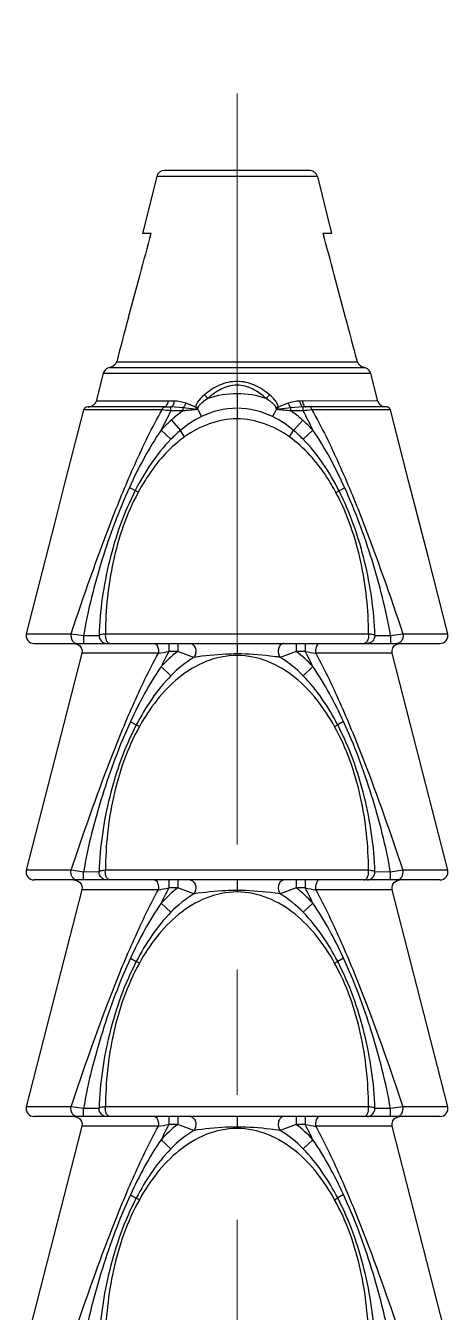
# Model space of a CAD drawing. Header units: millimetres. Extents: x 14295 to 15136, y 4961 to 5556.
# Drawn here: x 14714.37 to 14719.73, y 5360.42 to 5376.74 of the extents above; entities that cross this region are included whole.
import ezdxf

# ---------------------------------------------------------------- set-up
doc = ezdxf.new("R2010")
doc.units = ezdxf.units.MM
doc.linetypes.add('CENTER2', pattern=[28.575, 19.05, -3.175, 3.175, -3.175])
doc.linetypes.add('CENTERX2', pattern=[101.6, 63.5, -12.7, 12.7, -12.7])
doc.layers.add('CENTER', color=1, linetype='CENTERX2', lineweight=15)

msp = doc.modelspace()

# ---------------------------------------------------------------- linework, layer by layer
at = {"linetype": 'Continuous'}
for p, q in [((14717.968, 5374.906), (14716.124, 5374.906)), ((14716.027, 5374.83), (14715.846, 5374.106)), ((14718.065, 5374.83), (14716.027, 5374.83)), ((14718.065, 5374.83), (14718.246, 5374.106)), ((14715.955, 5374.106), (14715.846, 5374.106)), ((14718.246, 5374.106), (14718.137, 5374.106)), ((14715.813, 5373.583), (14715.667, 5373.041)), ((14718.424, 5373.041), (14718.279, 5373.583)), ((14715.472, 5372.418), (14715.434, 5372.405)), ((14715.434, 5372.405), (14718.658, 5372.405)), ((14715.502, 5372.445), (14715.472, 5372.418)), ((14715.519, 5372.479), (14715.502, 5372.445)), ((14715.519, 5372.479), (14718.573, 5372.479)), ((14718.59, 5372.445), (14718.573, 5372.479)), ((14718.619, 5372.418), (14718.59, 5372.445)), ((14718.658, 5372.405), (14718.619, 5372.418)), ((14715.349, 5372.33), (14715.258, 5371.981)), ((14718.743, 5372.33), (14715.349, 5372.33)), ((14718.833, 5371.981), (14718.743, 5372.33)), ((14716.676, 5372.012), (14716.632, 5372.061)), ((14717.046, 5372.074), (14717.046, 5371.754)), ((14717.416, 5372.012), (14717.46, 5372.061)), ((14715.152, 5371.906), (14715.137, 5371.904)), ((14716.12, 5371.906), (14715.152, 5371.906)), ((14715.258, 5371.981), (14715.245, 5371.951)), ((14716.169, 5371.981), (14715.258, 5371.981)), ((14716.12, 5371.906), (14716.172, 5371.906)), ((14716.249, 5371.981), (14716.169, 5371.981)), ((14716.172, 5371.906), (14716.207, 5371.906)), ((14716.207, 5371.856), (14716.207, 5371.906)), ((14716.364, 5371.896), (14716.207, 5371.906)), ((14716.364, 5371.856), (14716.364, 5371.896)), ((14716.536, 5371.872), (14716.364, 5371.896)), ((14716.522, 5371.898), (14716.535, 5371.879)), ((14716.552, 5371.9), (14716.539, 5371.873)), ((14717.549, 5371.878), (14717.54, 5371.9)), ((14717.728, 5371.896), (14717.553, 5371.873)), ((14717.556, 5371.879), (14717.569, 5371.898)), ((14717.884, 5371.906), (14717.728, 5371.896)), ((14717.728, 5371.856), (14717.728, 5371.896)), ((14717.876, 5371.982), (14717.842, 5371.981)), ((14718.833, 5371.981), (14717.876, 5371.982)), ((14717.884, 5371.856), (14717.884, 5371.906)), ((14717.919, 5371.906), (14717.884, 5371.906)), ((14718.942, 5371.906), (14717.919, 5371.906)), ((14718.847, 5371.951), (14718.833, 5371.981)), ((14718.933, 5371.906), (14718.902, 5371.911)), ((14715.099, 5371.868), (14714.864, 5370.953)), ((14715.11, 5371.888), (14715.099, 5371.868)), ((14716.096, 5371.868), (14715.099, 5371.868)), ((14716.364, 5371.856), (14716.207, 5371.856)), ((14716.213, 5371.739), (14716.328, 5371.608)), ((14716.535, 5371.879), (14716.537, 5371.873)), ((14716.549, 5371.873), (14716.536, 5371.872)), ((14716.549, 5371.873), (14716.595, 5371.783)), ((14717.542, 5371.871), (14717.497, 5371.783)), ((14717.549, 5371.878), (14717.542, 5371.871)), ((14717.553, 5371.873), (14717.549, 5371.878)), ((14717.553, 5371.873), (14717.556, 5371.879)), ((14717.884, 5371.856), (14717.728, 5371.856)), ((14717.879, 5371.739), (14717.764, 5371.608)), ((14718.992, 5371.868), (14717.995, 5371.868)), ((14718.992, 5371.868), (14718.982, 5371.888)), ((14719.227, 5370.953), (14718.992, 5371.868)), ((14716.083, 5371.612), (14716.208, 5371.497)), ((14716.381, 5371.526), (14716.328, 5371.608)), ((14717.71, 5371.526), (14717.764, 5371.608)), ((14718.009, 5371.612), (14717.884, 5371.497)), ((14714.864, 5370.953), (14714.734, 5370.446)), ((14719.469, 5370.007), (14719.227, 5370.953)), ((14715.681, 5370.885), (14715.754, 5370.845)), ((14715.792, 5370.824), (14715.754, 5370.845)), ((14718.301, 5370.82), (14718.34, 5370.841)), ((14718.412, 5370.881), (14718.34, 5370.841)), ((14714.734, 5370.446), (14714.373, 5369.03)), ((14719.718, 5369.03), (14719.469, 5370.007)), ((14714.373, 5369.03), (14714.942, 5369.03)), ((14714.942, 5369.03), (14715.099, 5369.006)), ((14715.099, 5369.006), (14715.297, 5369.009)), ((14715.099, 5369.006), (14715.099, 5368.906)), ((14715.377, 5369.03), (14718.714, 5369.03)), ((14718.795, 5369.009), (14718.993, 5369.006)), ((14718.993, 5369.006), (14718.992, 5368.906)), ((14718.993, 5369.006), (14719.149, 5369.03)), ((14719.149, 5369.03), (14719.718, 5369.03)), ((14714.472, 5368.906), (14719.62, 5368.906)), ((14714.977, 5368.906), (14715.014, 5368.899)), ((14715.014, 5368.899), (14715.046, 5368.88)), ((14715.046, 5368.88), (14715.069, 5368.852)), ((14715.069, 5368.852), (14715.08, 5368.817)), ((14715.08, 5368.817), (14715.077, 5368.782)), ((14716.181, 5368.906), (14716.181, 5368.806)), ((14716.294, 5368.806), (14716.181, 5368.806)), ((14716.294, 5368.906), (14716.294, 5368.806)), ((14716.498, 5368.73), (14716.294, 5368.806)), ((14717.046, 5368.906), (14717.046, 5368.754)), ((14717.797, 5368.806), (14717.594, 5368.73)), ((14717.797, 5368.906), (14717.797, 5368.806)), ((14717.911, 5368.806), (14717.797, 5368.806)), ((14717.911, 5368.906), (14717.911, 5368.806)), ((14719.012, 5368.817), (14719.023, 5368.852)), ((14719.014, 5368.782), (14719.012, 5368.817)), ((14719.023, 5368.852), (14719.045, 5368.88)), ((14719.045, 5368.88), (14719.077, 5368.899)), ((14719.077, 5368.899), (14719.114, 5368.906)), ((14715.077, 5368.782), (14714.849, 5367.893)), ((14716.048, 5368.782), (14715.077, 5368.782)), ((14719.014, 5368.782), (14718.044, 5368.782)), ((14719.243, 5367.893), (14719.014, 5368.782)), ((14716.083, 5368.612), (14716.208, 5368.497)), ((14718.009, 5368.612), (14717.884, 5368.497)), ((14714.849, 5367.893), (14714.373, 5366.03)), ((14715.694, 5367.914), (14715.768, 5367.872)), ((14715.807, 5367.851), (14715.768, 5367.872)), ((14718.284, 5367.851), (14718.323, 5367.873)), ((14718.397, 5367.915), (14718.323, 5367.873)), ((14719.718, 5366.03), (14719.243, 5367.893)), ((14714.942, 5366.03), (14714.373, 5366.03)), ((14715.099, 5366.006), (14714.942, 5366.03)), ((14718.714, 5366.03), (14715.377, 5366.03)), ((14719.149, 5366.03), (14718.993, 5366.006)), ((14719.718, 5366.03), (14719.149, 5366.03)), ((14719.62, 5365.906), (14714.472, 5365.906)), ((14714.977, 5365.906), (14715.014, 5365.899)), ((14715.014, 5365.899), (14715.046, 5365.88)), ((14715.046, 5365.88), (14715.069, 5365.852)), ((14715.297, 5366.009), (14715.099, 5366.006)), ((14715.099, 5365.906), (14715.099, 5366.006)), ((14716.181, 5365.906), (14716.181, 5365.806)), ((14716.294, 5365.906), (14716.294, 5365.806)), ((14717.046, 5365.906), (14717.046, 5365.754)), ((14717.797, 5365.906), (14717.797, 5365.806)), ((14717.911, 5365.906), (14717.911, 5365.806)), ((14718.993, 5366.006), (14718.795, 5366.009)), ((14718.992, 5365.906), (14718.993, 5366.006)), ((14719.023, 5365.852), (14719.045, 5365.88)), ((14719.045, 5365.88), (14719.077, 5365.899)), ((14719.077, 5365.899), (14719.114, 5365.906)), ((14715.077, 5365.782), (14714.849, 5364.893)), ((14715.069, 5365.852), (14715.08, 5365.817)), ((14715.08, 5365.817), (14715.077, 5365.782)), ((14716.048, 5365.782), (14715.077, 5365.782)), ((14716.294, 5365.806), (14716.181, 5365.806)), ((14716.498, 5365.73), (14716.294, 5365.806)), ((14717.797, 5365.806), (14717.594, 5365.73)), ((14717.911, 5365.806), (14717.797, 5365.806)), ((14719.014, 5365.782), (14718.044, 5365.782)), ((14719.012, 5365.817), (14719.023, 5365.852)), ((14719.014, 5365.782), (14719.012, 5365.817)), ((14719.243, 5364.893), (14719.014, 5365.782)), ((14716.083, 5365.612), (14716.208, 5365.497)), ((14718.009, 5365.612), (14717.884, 5365.497)), ((14714.849, 5364.893), (14714.373, 5363.03)), ((14715.694, 5364.914), (14715.768, 5364.872)), ((14718.397, 5364.915), (14718.323, 5364.873)), ((14719.718, 5363.03), (14719.243, 5364.893)), ((14715.807, 5364.851), (14715.768, 5364.872)), ((14718.284, 5364.851), (14718.323, 5364.873)), ((14714.942, 5363.03), (14714.373, 5363.03)), ((14715.099, 5363.006), (14714.942, 5363.03)), ((14715.297, 5363.009), (14715.099, 5363.006)), ((14715.099, 5362.906), (14715.099, 5363.006)), ((14718.714, 5363.03), (14715.377, 5363.03)), ((14718.993, 5363.006), (14718.795, 5363.009)), ((14718.992, 5362.906), (14718.993, 5363.006)), ((14719.149, 5363.03), (14718.993, 5363.006)), ((14719.718, 5363.03), (14719.149, 5363.03)), ((14719.62, 5362.906), (14714.472, 5362.906)), ((14715.077, 5362.782), (14714.849, 5361.893)), ((14714.977, 5362.906), (14715.014, 5362.899)), ((14715.014, 5362.899), (14715.046, 5362.88)), ((14715.046, 5362.88), (14715.069, 5362.852)), ((14715.069, 5362.852), (14715.08, 5362.817)), ((14715.08, 5362.817), (14715.077, 5362.782)), ((14716.048, 5362.782), (14715.077, 5362.782)), ((14716.181, 5362.906), (14716.181, 5362.806)), ((14716.294, 5362.806), (14716.181, 5362.806)), ((14716.294, 5362.906), (14716.294, 5362.806)), ((14716.498, 5362.73), (14716.294, 5362.806)), ((14717.046, 5362.906), (14717.046, 5362.754)), ((14717.797, 5362.806), (14717.594, 5362.73)), ((14717.797, 5362.906), (14717.797, 5362.806)), ((14717.911, 5362.806), (14717.797, 5362.806)), ((14717.911, 5362.906), (14717.911, 5362.806)), ((14719.014, 5362.782), (14718.044, 5362.782)), ((14719.012, 5362.817), (14719.023, 5362.852)), ((14719.014, 5362.782), (14719.012, 5362.817)), ((14719.243, 5361.893), (14719.014, 5362.782)), ((14719.023, 5362.852), (14719.045, 5362.88)), ((14719.045, 5362.88), (14719.077, 5362.899)), ((14719.077, 5362.899), (14719.114, 5362.906)), ((14716.083, 5362.612), (14716.208, 5362.497)), ((14718.009, 5362.612), (14717.884, 5362.497)), ((14714.849, 5361.893), (14714.373, 5360.03)), ((14715.694, 5361.914), (14715.768, 5361.872)), ((14715.807, 5361.851), (14715.768, 5361.872)), ((14718.284, 5361.851), (14718.323, 5361.873)), ((14718.397, 5361.915), (14718.323, 5361.873)), ((14719.718, 5360.03), (14719.243, 5361.893))]:
    msp.add_line(p, q, dxfattribs=at)
for centre, radius, start, end in [((14716.124, 5374.806), 0.1, 90, 165.9638), ((14717.968, 5374.806), 0.1, 14.0362, 90), ((14822.95, 5344.698), 110.963, 164.63163, 164.91136), ((14611.142, 5344.698), 110.963, 15.08864, 15.36837), ((14924.544, 5317.508), 216.132, 165.11143, 165.26545), ((14509.548, 5317.508), 216.132, 14.73455, 14.88857), ((14715.149, 5371.854), 0.0519, 113.812, 130.8792), ((14715.149, 5371.853), 0.053, 103.8607, 113.7464), ((14715.158, 5372.013), 0.108, 270.0554, 287.3536), ((14715.158, 5372.012), 0.106, 287.4371, 298.9966), ((14715.159, 5372.01), 0.104, 299.0068, 306.5875), ((14715.16, 5372.009), 0.103, 306.6019, 319.3913), ((14715.162, 5372.007), 0.0998, 319.4229, 326.016), ((14716.586, 5371.162), 0.739, 92.612, 94.8961), ((14717.506, 5371.162), 0.739, 85.092, 87.3763), ((14718.93, 5372.007), 0.1, 214.0021, 220.5838), ((14718.932, 5372.009), 0.103, 220.6152, 233.3782), ((14718.933, 5372.01), 0.104, 233.3855, 252.6768), ((14718.942, 5371.853), 0.0532, 66.2622, 89.9299), ((14718.942, 5371.854), 0.0519, 49.1208, 66.197), ((14715.148, 5371.855), 0.0502, 130.94, 139.6072), ((14721.873, 5368.813), 6.431, 151.7629, 154.2058), ((14717.354, 5370.444), 1.726, 131.3853, 137.4336), ((14711.831, 5332.275), 39.822, 83.6909, 83.8517), ((14717.211, 5370.607), 1.51, 124.157, 131.399), ((14718.388, 5351.565), 20.392, 95.2126, 95.6987), ((14717.607, 5371.195), 0.686, 94.1991, 94.8086), ((14715.725, 5351.797), 20.158, 84.2992, 84.7992), ((14716.88, 5370.606), 1.51, 48.6001, 55.8423), ((14716.737, 5370.444), 1.726, 42.5661, 48.6134), ((14722.271, 5332.182), 39.916, 96.1493, 96.3097), ((14712.219, 5368.813), 6.431, 25.7935, 28.2366), ((14718.943, 5371.855), 0.0503, 40.4205, 49.0657), ((14717.362, 5370.373), 1.611, 129.9391, 135.7752), ((14716.729, 5370.373), 1.611, 44.2243, 50.0599), ((14712.364, 5389.352), 20.898, 280.1532, 280.5237), ((14722.101, 5365.699), 6.686, 152.3123, 154.1767), ((14711.993, 5365.701), 6.683, 25.8231, 27.6883), ((14721.883, 5390.206), 21.766, 259.4843, 259.84), ((14712.364, 5386.352), 20.898, 280.1532, 280.5237), ((14722.101, 5362.699), 6.686, 152.3123, 154.1767), ((14711.993, 5362.701), 6.683, 25.8231, 27.6883), ((14721.883, 5387.206), 21.766, 259.4843, 259.84), ((14712.347, 5383.444), 20.991, 280.154, 280.5229), ((14722.11, 5359.695), 6.695, 152.3134, 154.1752), ((14711.973, 5359.69), 6.705, 25.8267, 27.6858), ((14721.954, 5384.592), 22.159, 259.4861, 259.8356)]:
    msp.add_arc(centre, radius, start, end, dxfattribs=at)
for points, knots in [([(14715.434, 5372.405), (14715.414, 5372.402), (14715.376, 5372.385), (14715.354, 5372.349), (14715.349, 5372.33)], [0, 0, 0, 0, 0.500453, 1, 1, 1, 1]), ([(14718.743, 5372.33), (14718.738, 5372.349), (14718.715, 5372.385), (14718.677, 5372.402), (14718.658, 5372.405)], [0, 0, 0, 0, 0.499547, 1, 1, 1, 1]), ([(14717.46, 5372.061), (14717.401, 5372.108), (14717.273, 5372.193), (14717.046, 5372.248), (14716.818, 5372.193), (14716.691, 5372.108), (14716.632, 5372.061)], [0, 0, 0, 0, 0.25038, 0.499993, 0.749644, 1, 1, 1, 1]), ([(14716.632, 5372.061), (14716.606, 5372.039), (14716.569, 5372.004), (14716.533, 5371.948), (14716.522, 5371.915), (14716.522, 5371.898)], [0, 0, 0, 0, 0.503093, 0.754109, 1, 1, 1, 1]), ([(14717.416, 5372.012), (14717.365, 5372.058), (14717.253, 5372.142), (14717.046, 5372.201), (14716.838, 5372.142), (14716.727, 5372.058), (14716.676, 5372.012)], [0, 0, 0, 0, 0.250554, 0.499989, 0.749469, 1, 1, 1, 1]), ([(14717.569, 5371.898), (14717.569, 5371.915), (14717.558, 5371.948), (14717.522, 5372.004), (14717.486, 5372.039), (14717.46, 5372.061)], [0, 0, 0, 0, 0.245916, 0.496931, 1, 1, 1, 1]), ([(14716.096, 5371.868), (14716.097, 5371.873), (14716.099, 5371.887), (14716.11, 5371.907), (14716.12, 5371.906)], [0, 0, 0, 0, 0.34432, 1, 1, 1, 1]), ([(14716.169, 5371.981), (14716.168, 5371.971), (14716.163, 5371.943), (14716.143, 5371.906), (14716.123, 5371.906)], [0, 0, 0, 0, 0.338143, 1, 1, 1, 1]), ([(14716.249, 5371.981), (14716.246, 5371.963), (14716.24, 5371.935), (14716.219, 5371.908), (14716.207, 5371.906)], [0, 0, 0, 0, 0.60978, 1, 1, 1, 1]), ([(14716.397, 5371.953), (14716.395, 5371.948), (14716.386, 5371.927), (14716.375, 5371.908), (14716.364, 5371.896)], [0, 0, 0, 0, 0.278241, 1, 1, 1, 1]), ([(14716.676, 5372.012), (14716.651, 5371.998), (14716.616, 5371.974), (14716.575, 5371.936), (14716.556, 5371.914), (14716.552, 5371.9)], [0, 0, 0, 0, 0.501674, 0.752327, 1, 1, 1, 1]), ([(14717.54, 5371.9), (14717.535, 5371.914), (14717.516, 5371.936), (14717.475, 5371.974), (14717.44, 5371.998), (14717.416, 5372.012)], [0, 0, 0, 0, 0.247693, 0.498342, 1, 1, 1, 1]), ([(14717.694, 5371.953), (14717.696, 5371.948), (14717.705, 5371.927), (14717.717, 5371.908), (14717.728, 5371.896)], [0, 0, 0, 0, 0.278231, 1, 1, 1, 1]), ([(14717.842, 5371.981), (14717.845, 5371.963), (14717.852, 5371.935), (14717.873, 5371.908), (14717.884, 5371.906)], [0, 0, 0, 0, 0.609765, 1, 1, 1, 1]), ([(14717.876, 5371.981), (14717.878, 5371.963), (14717.883, 5371.933), (14717.908, 5371.906), (14717.92, 5371.906)], [0, 0, 0, 0, 0.620702, 1, 1, 1, 1]), ([(14717.995, 5371.868), (14717.995, 5371.873), (14717.992, 5371.887), (14717.982, 5371.906), (14717.972, 5371.906)], [0, 0, 0, 0, 0.338292, 1, 1, 1, 1]), ([(14714.942, 5369.03), (14715.104, 5369.515), (14715.357, 5370.24), (14715.745, 5371.185), (14715.969, 5371.646), (14716.096, 5371.868)], [0, 0, 0, 0, 0.500017, 0.750019, 1, 1, 1, 1]), ([(14717.046, 5371.754), (14716.927, 5371.754), (14716.688, 5371.71), (14716.477, 5371.595), (14716.381, 5371.526)], [0, 0, 0, 0, 0.50067, 1, 1, 1, 1]), ([(14717.71, 5371.526), (14717.614, 5371.595), (14717.403, 5371.71), (14717.164, 5371.754), (14717.046, 5371.754)], [0, 0, 0, 0, 0.499289, 1, 1, 1, 1]), ([(14717.995, 5371.868), (14718.122, 5371.646), (14718.346, 5371.185), (14718.735, 5370.24), (14718.987, 5369.515), (14719.149, 5369.03)], [0, 0, 0, 0, 0.249981, 0.499983, 1, 1, 1, 1]), ([(14716.381, 5371.526), (14716.319, 5371.482), (14716.082, 5371.284), (14715.901, 5371.027), (14715.792, 5370.824)], [0, 0, 0, 0, 0.250134, 1, 1, 1, 1]), ([(14718.301, 5370.82), (14718.264, 5370.889), (14718.108, 5371.154), (14717.898, 5371.392), (14717.71, 5371.526)], [0, 0, 0, 0, 0.25174, 1, 1, 1, 1]), ([(14715.681, 5370.885), (14715.545, 5370.586), (14715.373, 5370.122), (14715.195, 5369.49), (14715.126, 5369.168), (14715.099, 5369.006)], [0, 0, 0, 0, 0.499923, 0.749959, 1, 1, 1, 1]), ([(14715.754, 5370.845), (14715.609, 5370.561), (14715.45, 5370.106), (14715.329, 5369.483), (14715.301, 5369.167), (14715.297, 5369.009)], [0, 0, 0, 0, 0.501438, 0.751196, 1, 1, 1, 1]), ([(14715.792, 5370.824), (14715.644, 5370.548), (14715.442, 5369.954), (14715.379, 5369.335), (14715.377, 5369.03)], [0, 0, 0, 0, 0.505865, 1, 1, 1, 1]), ([(14718.714, 5369.03), (14718.713, 5369.335), (14718.65, 5369.953), (14718.448, 5370.545), (14718.301, 5370.82)], [0, 0, 0, 0, 0.494105, 1, 1, 1, 1]), ([(14718.795, 5369.009), (14718.791, 5369.166), (14718.762, 5369.482), (14718.642, 5370.104), (14718.483, 5370.558), (14718.34, 5370.841)], [0, 0, 0, 0, 0.248846, 0.498623, 1, 1, 1, 1]), ([(14718.993, 5369.006), (14718.966, 5369.168), (14718.896, 5369.489), (14718.719, 5370.12), (14718.548, 5370.583), (14718.412, 5370.881)], [0, 0, 0, 0, 0.250053, 0.500093, 1, 1, 1, 1]), ([(14714.373, 5369.03), (14714.366, 5369.002), (14714.38, 5368.934), (14714.442, 5368.906), (14714.472, 5368.906)], [0, 0, 0, 0, 0.499383, 1, 1, 1, 1]), ([(14714.942, 5369.03), (14714.937, 5369.002), (14714.943, 5368.955), (14714.98, 5368.914), (14715.006, 5368.906), (14715.017, 5368.906)], [0, 0, 0, 0, 0.538284, 0.780812, 1, 1, 1, 1]), ([(14715.297, 5369.009), (14715.296, 5368.983), (14715.317, 5368.928), (14715.371, 5368.906), (14715.397, 5368.906)], [0, 0, 0, 0, 0.500092, 1, 1, 1, 1]), ([(14715.297, 5369.009), (14715.298, 5369.012), (14715.306, 5369.017), (14715.332, 5369.025), (14715.358, 5369.028), (14715.377, 5369.03)], [0, 0, 0, 0, 0.106556, 0.309329, 1, 1, 1, 1]), ([(14715.377, 5369.03), (14715.375, 5369.015), (14715.375, 5368.986), (14715.385, 5368.946), (14715.406, 5368.915), (14715.427, 5368.906), (14715.437, 5368.906)], [0, 0, 0, 0, 0.296597, 0.576252, 0.810497, 1, 1, 1, 1]), ([(14718.714, 5369.03), (14718.716, 5369.015), (14718.717, 5368.986), (14718.706, 5368.946), (14718.686, 5368.915), (14718.664, 5368.906), (14718.655, 5368.906)], [0, 0, 0, 0, 0.296597, 0.576252, 0.810497, 1, 1, 1, 1]), ([(14718.795, 5369.009), (14718.795, 5368.983), (14718.775, 5368.928), (14718.721, 5368.906), (14718.695, 5368.906)], [0, 0, 0, 0, 0.500092, 1, 1, 1, 1]), ([(14718.714, 5369.03), (14718.734, 5369.028), (14718.759, 5369.025), (14718.785, 5369.017), (14718.794, 5369.012), (14718.795, 5369.009)], [0, 0, 0, 0, 0.690603, 0.893411, 1, 1, 1, 1]), ([(14719.149, 5369.03), (14719.155, 5369.002), (14719.148, 5368.955), (14719.111, 5368.914), (14719.086, 5368.906), (14719.074, 5368.906)], [0, 0, 0, 0, 0.538284, 0.780812, 1, 1, 1, 1]), ([(14719.62, 5368.906), (14719.649, 5368.906), (14719.711, 5368.934), (14719.726, 5369.002), (14719.718, 5369.03)], [0, 0, 0, 0, 0.500617, 1, 1, 1, 1]), ([(14716, 5368.906), (14716.018, 5368.906), (14716.041, 5368.87), (14716.049, 5368.826), (14716.05, 5368.796), (14716.048, 5368.782)], [0, 0, 0, 0, 0.385908, 0.681823, 1, 1, 1, 1]), ([(14716.45, 5368.906), (14716.465, 5368.906), (14716.498, 5368.89), (14716.523, 5368.84), (14716.525, 5368.782), (14716.51, 5368.745), (14716.498, 5368.73)], [0, 0, 0, 0, 0.210164, 0.462468, 0.740447, 1, 1, 1, 1]), ([(14717.641, 5368.906), (14717.626, 5368.906), (14717.593, 5368.89), (14717.569, 5368.84), (14717.566, 5368.782), (14717.582, 5368.745), (14717.594, 5368.73)], [0, 0, 0, 0, 0.210207, 0.462497, 0.740449, 1, 1, 1, 1]), ([(14718.091, 5368.906), (14718.073, 5368.906), (14718.05, 5368.87), (14718.042, 5368.826), (14718.042, 5368.796), (14718.044, 5368.782)], [0, 0, 0, 0, 0.385908, 0.681823, 1, 1, 1, 1]), ([(14714.942, 5366.03), (14715.099, 5366.499), (14715.343, 5367.201), (14715.716, 5368.117), (14715.929, 5368.565), (14716.048, 5368.782)], [0, 0, 0, 0, 0.500014, 0.750016, 1, 1, 1, 1]), ([(14717.046, 5368.754), (14716.912, 5368.754), (14716.643, 5368.698), (14716.298, 5368.484), (14716.018, 5368.193), (14715.871, 5367.968), (14715.807, 5367.851)], [0, 0, 0, 0, 0.250296, 0.49982, 0.749389, 1, 1, 1, 1]), ([(14717.046, 5368.773), (14716.998, 5368.773), (14716.815, 5368.768), (14716.632, 5368.749), (14716.498, 5368.73)], [0, 0, 0, 0, 0.259998, 1, 1, 1, 1]), ([(14717.594, 5368.73), (14717.552, 5368.736), (14717.37, 5368.759), (14717.187, 5368.773), (14717.046, 5368.773)], [0, 0, 0, 0, 0.22974, 1, 1, 1, 1]), ([(14718.284, 5367.851), (14718.22, 5367.969), (14718.073, 5368.194), (14717.793, 5368.484), (14717.448, 5368.698), (14717.179, 5368.754), (14717.046, 5368.754)], [0, 0, 0, 0, 0.250677, 0.500316, 0.74985, 1, 1, 1, 1]), ([(14718.044, 5368.782), (14718.163, 5368.565), (14718.375, 5368.117), (14718.748, 5367.201), (14718.993, 5366.499), (14719.149, 5366.03)], [0, 0, 0, 0, 0.249984, 0.499986, 1, 1, 1, 1]), ([(14715.694, 5367.914), (14715.555, 5367.611), (14715.379, 5367.14), (14715.197, 5366.497), (14715.126, 5366.171), (14715.099, 5366.006)], [0, 0, 0, 0, 0.499916, 0.749957, 1, 1, 1, 1]), ([(14715.768, 5367.872), (14715.619, 5367.585), (14715.454, 5367.123), (14715.33, 5366.49), (14715.301, 5366.169), (14715.297, 5366.009)], [0, 0, 0, 0, 0.501412, 0.751198, 1, 1, 1, 1]), ([(14715.807, 5367.851), (14715.653, 5367.572), (14715.444, 5366.97), (14715.379, 5366.341), (14715.377, 5366.03)], [0, 0, 0, 0, 0.505811, 1, 1, 1, 1]), ([(14718.714, 5366.03), (14718.713, 5366.341), (14718.648, 5366.97), (14718.438, 5367.573), (14718.284, 5367.851)], [0, 0, 0, 0, 0.494195, 1, 1, 1, 1]), ([(14718.795, 5366.009), (14718.791, 5366.169), (14718.761, 5366.491), (14718.637, 5367.124), (14718.473, 5367.586), (14718.323, 5367.873)], [0, 0, 0, 0, 0.248799, 0.498591, 1, 1, 1, 1]), ([(14718.993, 5366.006), (14718.965, 5366.171), (14718.894, 5366.498), (14718.712, 5367.14), (14718.537, 5367.611), (14718.397, 5367.915)], [0, 0, 0, 0, 0.250042, 0.500085, 1, 1, 1, 1]), ([(14714.373, 5366.03), (14714.366, 5366.002), (14714.38, 5365.934), (14714.442, 5365.906), (14714.472, 5365.906)], [0, 0, 0, 0, 0.499383, 1, 1, 1, 1]), ([(14715.017, 5365.906), (14715.006, 5365.906), (14714.98, 5365.914), (14714.943, 5365.955), (14714.937, 5366.002), (14714.942, 5366.03)], [0, 0, 0, 0, 0.219188, 0.461716, 1, 1, 1, 1]), ([(14715.377, 5366.03), (14715.358, 5366.028), (14715.332, 5366.025), (14715.306, 5366.017), (14715.298, 5366.012), (14715.297, 5366.009)], [0, 0, 0, 0, 0.690598, 0.893403, 1, 1, 1, 1]), ([(14715.437, 5365.906), (14715.427, 5365.906), (14715.406, 5365.915), (14715.385, 5365.946), (14715.375, 5365.986), (14715.375, 5366.015), (14715.377, 5366.03)], [0, 0, 0, 0, 0.189502, 0.423747, 0.703403, 1, 1, 1, 1]), ([(14718.655, 5365.906), (14718.664, 5365.906), (14718.686, 5365.915), (14718.706, 5365.946), (14718.717, 5365.986), (14718.716, 5366.015), (14718.714, 5366.03)], [0, 0, 0, 0, 0.189503, 0.423748, 0.703403, 1, 1, 1, 1]), ([(14718.795, 5366.009), (14718.794, 5366.012), (14718.785, 5366.017), (14718.759, 5366.025), (14718.734, 5366.028), (14718.714, 5366.03)], [0, 0, 0, 0, 0.106499, 0.30909, 1, 1, 1, 1]), ([(14719.074, 5365.906), (14719.086, 5365.906), (14719.111, 5365.914), (14719.148, 5365.955), (14719.155, 5366.002), (14719.149, 5366.03)], [0, 0, 0, 0, 0.219189, 0.461717, 1, 1, 1, 1]), ([(14719.62, 5365.906), (14719.649, 5365.906), (14719.711, 5365.934), (14719.726, 5366.002), (14719.718, 5366.03)], [0, 0, 0, 0, 0.500617, 1, 1, 1, 1]), ([(14715.397, 5365.906), (14715.371, 5365.906), (14715.317, 5365.928), (14715.296, 5365.983), (14715.297, 5366.009)], [0, 0, 0, 0, 0.499908, 1, 1, 1, 1]), ([(14716, 5365.906), (14716.018, 5365.906), (14716.041, 5365.87), (14716.049, 5365.826), (14716.05, 5365.796), (14716.048, 5365.782)], [0, 0, 0, 0, 0.385908, 0.681823, 1, 1, 1, 1]), ([(14716.45, 5365.906), (14716.465, 5365.906), (14716.498, 5365.89), (14716.523, 5365.84), (14716.525, 5365.782), (14716.51, 5365.745), (14716.498, 5365.73)], [0, 0, 0, 0, 0.210166, 0.462469, 0.740447, 1, 1, 1, 1]), ([(14717.641, 5365.906), (14717.626, 5365.906), (14717.593, 5365.89), (14717.569, 5365.84), (14717.566, 5365.782), (14717.582, 5365.745), (14717.594, 5365.73)], [0, 0, 0, 0, 0.210207, 0.462497, 0.740449, 1, 1, 1, 1]), ([(14718.091, 5365.906), (14718.073, 5365.906), (14718.05, 5365.87), (14718.042, 5365.826), (14718.042, 5365.796), (14718.044, 5365.782)], [0, 0, 0, 0, 0.385908, 0.681823, 1, 1, 1, 1]), ([(14718.695, 5365.906), (14718.721, 5365.906), (14718.775, 5365.928), (14718.795, 5365.983), (14718.795, 5366.009)], [0, 0, 0, 0, 0.499908, 1, 1, 1, 1]), ([(14714.942, 5363.03), (14715.099, 5363.499), (14715.343, 5364.201), (14715.716, 5365.117), (14715.929, 5365.565), (14716.048, 5365.782)], [0, 0, 0, 0, 0.500014, 0.750016, 1, 1, 1, 1]), ([(14717.046, 5365.754), (14716.912, 5365.754), (14716.643, 5365.698), (14716.298, 5365.484), (14716.018, 5365.193), (14715.871, 5364.968), (14715.807, 5364.851)], [0, 0, 0, 0, 0.250296, 0.49982, 0.749389, 1, 1, 1, 1]), ([(14717.046, 5365.773), (14716.998, 5365.773), (14716.815, 5365.768), (14716.632, 5365.749), (14716.498, 5365.73)], [0, 0, 0, 0, 0.259998, 1, 1, 1, 1]), ([(14717.594, 5365.73), (14717.552, 5365.736), (14717.37, 5365.759), (14717.187, 5365.773), (14717.046, 5365.773)], [0, 0, 0, 0, 0.22974, 1, 1, 1, 1]), ([(14718.284, 5364.851), (14718.22, 5364.969), (14718.073, 5365.194), (14717.793, 5365.484), (14717.448, 5365.698), (14717.179, 5365.754), (14717.046, 5365.754)], [0, 0, 0, 0, 0.250677, 0.500316, 0.74985, 1, 1, 1, 1]), ([(14718.044, 5365.782), (14718.163, 5365.565), (14718.375, 5365.117), (14718.748, 5364.201), (14718.993, 5363.499), (14719.149, 5363.03)], [0, 0, 0, 0, 0.249984, 0.499986, 1, 1, 1, 1]), ([(14715.694, 5364.914), (14715.555, 5364.611), (14715.379, 5364.14), (14715.197, 5363.497), (14715.126, 5363.171), (14715.099, 5363.006)], [0, 0, 0, 0, 0.499916, 0.749957, 1, 1, 1, 1]), ([(14718.993, 5363.006), (14718.965, 5363.171), (14718.894, 5363.498), (14718.712, 5364.14), (14718.537, 5364.611), (14718.397, 5364.915)], [0, 0, 0, 0, 0.250042, 0.500085, 1, 1, 1, 1]), ([(14715.768, 5364.872), (14715.619, 5364.585), (14715.454, 5364.123), (14715.33, 5363.49), (14715.301, 5363.169), (14715.297, 5363.009)], [0, 0, 0, 0, 0.501412, 0.751198, 1, 1, 1, 1]), ([(14715.807, 5364.851), (14715.653, 5364.572), (14715.444, 5363.97), (14715.379, 5363.341), (14715.377, 5363.03)], [0, 0, 0, 0, 0.505811, 1, 1, 1, 1]), ([(14718.714, 5363.03), (14718.713, 5363.341), (14718.648, 5363.97), (14718.438, 5364.573), (14718.284, 5364.851)], [0, 0, 0, 0, 0.494195, 1, 1, 1, 1]), ([(14718.795, 5363.009), (14718.791, 5363.169), (14718.761, 5363.491), (14718.637, 5364.124), (14718.473, 5364.586), (14718.323, 5364.873)], [0, 0, 0, 0, 0.248799, 0.498591, 1, 1, 1, 1]), ([(14714.373, 5363.03), (14714.366, 5363.002), (14714.38, 5362.934), (14714.442, 5362.906), (14714.472, 5362.906)], [0, 0, 0, 0, 0.499383, 1, 1, 1, 1]), ([(14715.017, 5362.906), (14715.006, 5362.906), (14714.98, 5362.914), (14714.943, 5362.955), (14714.937, 5363.002), (14714.942, 5363.03)], [0, 0, 0, 0, 0.219188, 0.461716, 1, 1, 1, 1]), ([(14715.397, 5362.906), (14715.371, 5362.906), (14715.317, 5362.928), (14715.296, 5362.983), (14715.297, 5363.009)], [0, 0, 0, 0, 0.499908, 1, 1, 1, 1]), ([(14715.377, 5363.03), (14715.358, 5363.028), (14715.332, 5363.025), (14715.306, 5363.017), (14715.298, 5363.012), (14715.297, 5363.009)], [0, 0, 0, 0, 0.690598, 0.893403, 1, 1, 1, 1]), ([(14715.437, 5362.906), (14715.427, 5362.906), (14715.406, 5362.915), (14715.385, 5362.946), (14715.375, 5362.986), (14715.375, 5363.015), (14715.377, 5363.03)], [0, 0, 0, 0, 0.189502, 0.423747, 0.703403, 1, 1, 1, 1]), ([(14718.655, 5362.906), (14718.664, 5362.906), (14718.686, 5362.915), (14718.706, 5362.946), (14718.717, 5362.986), (14718.716, 5363.015), (14718.714, 5363.03)], [0, 0, 0, 0, 0.189503, 0.423748, 0.703403, 1, 1, 1, 1]), ([(14718.695, 5362.906), (14718.721, 5362.906), (14718.775, 5362.928), (14718.795, 5362.983), (14718.795, 5363.009)], [0, 0, 0, 0, 0.499908, 1, 1, 1, 1]), ([(14718.795, 5363.009), (14718.794, 5363.012), (14718.785, 5363.017), (14718.759, 5363.025), (14718.734, 5363.028), (14718.714, 5363.03)], [0, 0, 0, 0, 0.106499, 0.30909, 1, 1, 1, 1]), ([(14719.074, 5362.906), (14719.086, 5362.906), (14719.111, 5362.914), (14719.148, 5362.955), (14719.155, 5363.002), (14719.149, 5363.03)], [0, 0, 0, 0, 0.219189, 0.461717, 1, 1, 1, 1]), ([(14719.62, 5362.906), (14719.649, 5362.906), (14719.711, 5362.934), (14719.726, 5363.002), (14719.718, 5363.03)], [0, 0, 0, 0, 0.500617, 1, 1, 1, 1]), ([(14714.942, 5360.03), (14715.099, 5360.499), (14715.343, 5361.201), (14715.716, 5362.117), (14715.929, 5362.565), (14716.048, 5362.782)], [0, 0, 0, 0, 0.500014, 0.750016, 1, 1, 1, 1]), ([(14716, 5362.906), (14716.018, 5362.906), (14716.041, 5362.87), (14716.049, 5362.826), (14716.05, 5362.796), (14716.048, 5362.782)], [0, 0, 0, 0, 0.385909, 0.681823, 1, 1, 1, 1]), ([(14716.45, 5362.906), (14716.465, 5362.906), (14716.498, 5362.89), (14716.523, 5362.84), (14716.525, 5362.782), (14716.51, 5362.745), (14716.498, 5362.73)], [0, 0, 0, 0, 0.210164, 0.462468, 0.740447, 1, 1, 1, 1]), ([(14717.046, 5362.773), (14716.998, 5362.773), (14716.815, 5362.768), (14716.632, 5362.749), (14716.498, 5362.73)], [0, 0, 0, 0, 0.259995, 1, 1, 1, 1]), ([(14717.594, 5362.73), (14717.552, 5362.736), (14717.37, 5362.759), (14717.187, 5362.773), (14717.046, 5362.773)], [0, 0, 0, 0, 0.22974, 1, 1, 1, 1]), ([(14717.641, 5362.906), (14717.626, 5362.906), (14717.593, 5362.89), (14717.569, 5362.84), (14717.566, 5362.782), (14717.582, 5362.745), (14717.594, 5362.73)], [0, 0, 0, 0, 0.210206, 0.462496, 0.740449, 1, 1, 1, 1]), ([(14718.091, 5362.906), (14718.073, 5362.906), (14718.05, 5362.87), (14718.042, 5362.826), (14718.042, 5362.796), (14718.044, 5362.782)], [0, 0, 0, 0, 0.385907, 0.681822, 1, 1, 1, 1]), ([(14718.044, 5362.782), (14718.163, 5362.565), (14718.375, 5362.117), (14718.748, 5361.201), (14718.993, 5360.499), (14719.149, 5360.03)], [0, 0, 0, 0, 0.249984, 0.499986, 1, 1, 1, 1]), ([(14717.046, 5362.754), (14716.912, 5362.754), (14716.643, 5362.698), (14716.298, 5362.484), (14716.018, 5362.193), (14715.872, 5361.968), (14715.807, 5361.851)], [0, 0, 0, 0, 0.250277, 0.499797, 0.74937, 1, 1, 1, 1]), ([(14718.284, 5361.851), (14718.22, 5361.969), (14718.073, 5362.194), (14717.793, 5362.484), (14717.448, 5362.698), (14717.179, 5362.754), (14717.046, 5362.754)], [0, 0, 0, 0, 0.250677, 0.500316, 0.749851, 1, 1, 1, 1]), ([(14715.694, 5361.914), (14715.555, 5361.611), (14715.379, 5361.14), (14715.197, 5360.497), (14715.126, 5360.171), (14715.099, 5360.006)], [0, 0, 0, 0, 0.499916, 0.749957, 1, 1, 1, 1]), ([(14715.768, 5361.872), (14715.619, 5361.585), (14715.454, 5361.124), (14715.33, 5360.49), (14715.301, 5360.169), (14715.297, 5360.009)], [0, 0, 0, 0, 0.501413, 0.751199, 1, 1, 1, 1]), ([(14715.807, 5361.851), (14715.653, 5361.573), (14715.444, 5360.97), (14715.379, 5360.341), (14715.377, 5360.03)], [0, 0, 0, 0, 0.505805, 1, 1, 1, 1]), ([(14718.714, 5360.03), (14718.713, 5360.341), (14718.648, 5360.97), (14718.438, 5361.573), (14718.284, 5361.851)], [0, 0, 0, 0, 0.494196, 1, 1, 1, 1]), ([(14718.795, 5360.009), (14718.791, 5360.169), (14718.761, 5360.491), (14718.637, 5361.124), (14718.473, 5361.586), (14718.323, 5361.873)], [0, 0, 0, 0, 0.248799, 0.498591, 1, 1, 1, 1]), ([(14718.993, 5360.006), (14718.965, 5360.171), (14718.894, 5360.498), (14718.712, 5361.14), (14718.537, 5361.611), (14718.397, 5361.915)], [0, 0, 0, 0, 0.250042, 0.500085, 1, 1, 1, 1])]:
    msp.add_open_spline(points, degree=3, knots=knots, dxfattribs=at)
for points in [[(14717.046, 5372.074), (14716.921, 5372.074), (14716.794, 5372.052), (14716.676, 5372.012)], [(14717.416, 5372.012), (14717.297, 5372.052), (14717.171, 5372.074), (14717.046, 5372.074)], [(14716.397, 5371.953), (14716.35, 5371.97), (14716.299, 5371.978), (14716.249, 5371.981)], [(14716.522, 5371.898), (14716.483, 5371.921), (14716.44, 5371.938), (14716.397, 5371.953)], [(14717.694, 5371.953), (14717.651, 5371.938), (14717.609, 5371.921), (14717.569, 5371.898)], [(14717.842, 5371.981), (14717.792, 5371.978), (14717.742, 5371.97), (14717.694, 5371.953)], [(14716.595, 5371.783), (14716.499, 5371.736), (14716.409, 5371.677), (14716.328, 5371.608)], [(14717.046, 5371.89), (14716.891, 5371.89), (14716.734, 5371.85), (14716.595, 5371.783)], [(14717.497, 5371.783), (14717.358, 5371.85), (14717.2, 5371.89), (14717.046, 5371.89)], [(14717.764, 5371.608), (14717.682, 5371.677), (14717.592, 5371.736), (14717.497, 5371.783)], [(14716.083, 5371.612), (14715.926, 5371.383), (14715.796, 5371.137), (14715.681, 5370.885)], [(14718.412, 5370.881), (14718.297, 5371.134), (14718.166, 5371.382), (14718.009, 5371.612)], [(14716.208, 5371.497), (14716.023, 5371.307), (14715.874, 5371.081), (14715.754, 5370.845)], [(14718.34, 5370.841), (14718.219, 5371.079), (14718.07, 5371.306), (14717.884, 5371.497)], [(14716.294, 5368.806), (14716.218, 5368.748), (14716.148, 5368.682), (14716.083, 5368.612)], [(14718.009, 5368.612), (14717.944, 5368.682), (14717.873, 5368.748), (14717.797, 5368.806)], [(14716.498, 5368.73), (14716.392, 5368.666), (14716.294, 5368.586), (14716.208, 5368.497)], [(14717.884, 5368.497), (14717.797, 5368.586), (14717.7, 5368.666), (14717.594, 5368.73)], [(14716.083, 5368.612), (14715.932, 5368.392), (14715.806, 5368.156), (14715.694, 5367.914)], [(14716.208, 5368.497), (14716.03, 5368.315), (14715.885, 5368.098), (14715.768, 5367.872)], [(14718.323, 5367.873), (14718.206, 5368.099), (14718.062, 5368.315), (14717.884, 5368.497)], [(14718.397, 5367.915), (14718.286, 5368.156), (14718.159, 5368.392), (14718.009, 5368.612)], [(14716.294, 5365.806), (14716.218, 5365.748), (14716.148, 5365.682), (14716.083, 5365.612)], [(14716.498, 5365.73), (14716.392, 5365.666), (14716.294, 5365.586), (14716.208, 5365.497)], [(14717.884, 5365.497), (14717.797, 5365.586), (14717.7, 5365.666), (14717.594, 5365.73)], [(14718.009, 5365.612), (14717.944, 5365.682), (14717.873, 5365.748), (14717.797, 5365.806)], [(14716.083, 5365.612), (14715.932, 5365.392), (14715.806, 5365.156), (14715.694, 5364.914)], [(14718.397, 5364.915), (14718.286, 5365.156), (14718.159, 5365.392), (14718.009, 5365.612)], [(14716.208, 5365.497), (14716.03, 5365.315), (14715.885, 5365.098), (14715.768, 5364.872)], [(14718.323, 5364.873), (14718.206, 5365.099), (14718.062, 5365.315), (14717.884, 5365.497)], [(14716.294, 5362.806), (14716.218, 5362.748), (14716.148, 5362.682), (14716.083, 5362.612)], [(14718.009, 5362.612), (14717.944, 5362.682), (14717.873, 5362.748), (14717.797, 5362.806)], [(14716.083, 5362.612), (14715.932, 5362.392), (14715.806, 5362.156), (14715.694, 5361.914)], [(14716.498, 5362.73), (14716.392, 5362.666), (14716.294, 5362.586), (14716.208, 5362.497)], [(14717.884, 5362.497), (14717.797, 5362.586), (14717.7, 5362.666), (14717.594, 5362.73)], [(14718.397, 5361.915), (14718.286, 5362.156), (14718.159, 5362.392), (14718.009, 5362.612)], [(14716.208, 5362.497), (14716.03, 5362.315), (14715.885, 5362.098), (14715.768, 5361.872)], [(14718.323, 5361.873), (14718.206, 5362.099), (14718.062, 5362.315), (14717.884, 5362.497)]]:
    msp.add_open_spline(points, degree=3, dxfattribs=at)
at = {"layer": 'CENTER', "color": 1, "linetype": 'CENTER2', "ltscale": 0.5}
msp.add_line((14717.046, 5223.483), (14717.046, 5376.741), dxfattribs=at)

doc.saveas('drawing.dxf')
